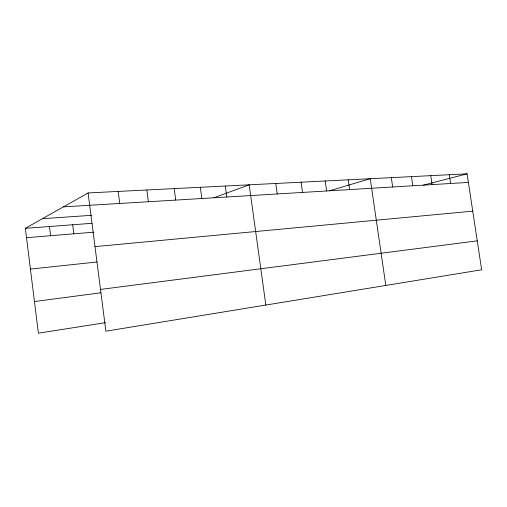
<?xml version="1.0" encoding="UTF-8"?>
<svg xmlns="http://www.w3.org/2000/svg" width="507" height="507" viewBox="0 0 507 507"><rect width="100%" height="100%" fill="white"/><g stroke="black" fill="none" stroke-linecap="round" stroke-linejoin="round"><path stroke-width="0.76" d="M105.551 322.667L38.393 333.175L25.35 228.315L88.098 192.945L467.067 173.825L481.65 269.787L105.868 331.185L88.098 192.945M213.891 197.781L249.191 184.821L265.839 305.049M329.461 190.803L370.243 178.711L385.827 285.441M423.478 185.125L467.067 173.825M34.457 301.545L100.925 292.786M100.5 289.427L477.252 240.85M30.42 269.078L96.964 261.999M94.999 246.624L472.739 211.146M26.516 237.694L93.909 232.155M25.35 228.315L91.995 223.314M42.417 218.694L91.469 215.329M63.394 206.869L468.373 182.419M449.284 174.725L450.603 183.49M430.76 175.656L432.097 184.611M411.443 176.632L412.806 185.777M391.29 177.653L392.665 186.994M348.233 179.82L349.646 189.593M325.202 180.986L326.635 190.981M301.076 182.203L302.521 192.438M275.764 183.477L277.234 193.966M225.292 186.025L226.794 197.014M200.316 187.286L201.837 198.516M174.193 188.604L175.733 200.094M146.846 189.979L148.399 201.748M118.182 191.431L119.753 203.478M72.678 224.766L73.832 233.809M49.452 226.509L50.611 235.717"/></g></svg>
